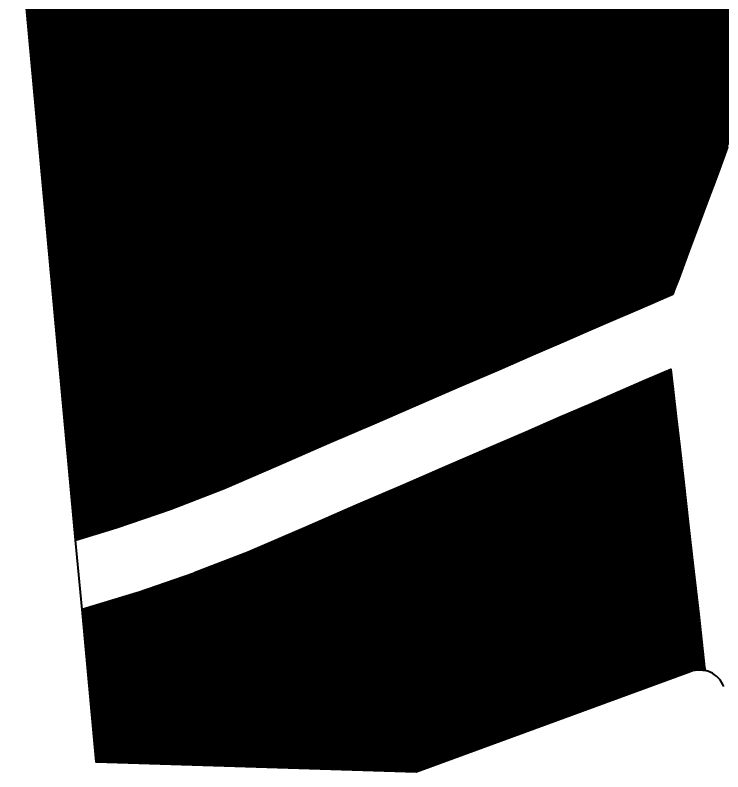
# Model space of a CAD drawing. Header units: metres. Extents: x 729358 to 733474, y 1423022 to 1426173.
# Drawn here: x 731158.8 to 731293.4, y 1424904.8 to 1425048.9 of the extents above; entities that cross this region are included whole.
import ezdxf

# ---------------------------------------------------------------- set-up
doc = ezdxf.new("R2010")
doc.units = ezdxf.units.M
for name, color, linetype in [('GREEN_AREA', 7, 'Continuous'), ('PARCEL_BORDER', 7, 'Continuous'), ('PARCEL_L', 7, 'Continuous'), ('PARCEL_S', 7, 'Continuous')]:
    doc.layers.add(name, color=color, linetype=linetype)

msp = doc.modelspace()

# ---------------------------------------------------------------- hatches: boundary and pattern name
at = {"layer": 'GREEN_AREA', "true_color": 0x96c896}
h = msp.add_hatch(dxfattribs=at)
h.set_pattern_fill('SOLID')
h.paths.add_polyline_path([(731294.33, 1425023.74), (731292.26, 1425018.18), (731290.4, 1425013.18), (731288.75, 1425008.74), (731287.3, 1425004.85), (731286.06, 1425001.52), (731285.03, 1424998.74), (731284.2, 1424996.52), (731283.92, 1424995.78), (731282.58, 1424995.2), (731279.99, 1424994.08), (731276.75, 1424992.67), (731272.87, 1424990.99), (731268.33, 1424989.03), (731263.15, 1424986.79), (731257.33, 1424984.27), (731250.85, 1424981.46), (731243.73, 1424978.38), (731235.95, 1424975.01), (731227.54, 1424971.37), (731218.47, 1424967.45), (731208.76, 1424963.24), (731198.51, 1424958.8), (731188.34, 1424954.85), (731178.14, 1424951.33), (731170.3, 1424948.97), (731158.8, 1425073.69), (731168.23, 1425167.19), (731178.65, 1425172.38), (731190.56, 1425178.06), (731202.57, 1425183.53), (731214.66, 1425188.79), (731226.85, 1425193.83), (731239.12, 1425198.65), (731251.48, 1425203.27), (731263.93, 1425207.67), (731276.47, 1425211.85), (731289.09, 1425215.82), (731301.81, 1425219.58), (731314.62, 1425223.12), (731327.6, 1425226.47), (731339.84, 1425229.63), (731351.27, 1425232.59), (731361.89, 1425235.33), (731371.68, 1425237.85), (731380.66, 1425240.17), (731388.83, 1425242.28), (731396.18, 1425244.18), (731402.71, 1425245.86), (731406.08, 1425246.74), (731403.32, 1425242.37), (731400.16, 1425237.36), (731396.67, 1425231.84), (731392.87, 1425225.83), (731388.75, 1425219.31), (731384.32, 1425212.3), (731379.57, 1425204.78), (731374.5, 1425196.76), (731374.46, 1425196.69), (731369.5, 1425188.62), (731369.46, 1425188.55), (731364.61, 1425180.42), (731364.57, 1425180.35), (731359.83, 1425172.16), (731359.79, 1425172.09), (731355.16, 1425163.85), (731355.12, 1425163.78), (731350.6, 1425155.49), (731350.56, 1425155.42), (731346.15, 1425147.07), (731346.12, 1425146.99), (731341.82, 1425138.6), (731341.78, 1425138.52), (731337.59, 1425130.07), (731337.55, 1425129.99), (731333.48, 1425121.48), (731333.44, 1425121.4), (731329.47, 1425112.84), (731329.44, 1425112.76), (731325.58, 1425104.15), (731325.54, 1425104.07), (731321.8, 1425095.4), (731321.76, 1425095.32), (731318.12, 1425086.59), (731318.09, 1425086.52), (731314.56, 1425077.74), (731314.53, 1425077.66), (731311.11, 1425068.82), (731311.08, 1425068.74), (731307.78, 1425059.85), (731304.67, 1425051.52), (731301.78, 1425043.74), (731299.09, 1425036.52), (731296.61, 1425029.85), (731294.33, 1425023.74)])
h.paths.add_polyline_path([(731214.14, 1425031.11), (731289.61, 1425031.11), (731289.61, 1425126.16), (731214.14, 1425126.16), (731214.14, 1425031.11)])
h.paths.add_polyline_path([(731211.83, 1424981.61), (731211.83, 1425024.81), (731183.64, 1425024.81), (731183.64, 1424981.61), (731211.83, 1424981.61)])
h.paths.add_polyline_path([(731183.64, 1425126.28), (731210.01, 1425126.28), (731210.01, 1425163.11), (731183.64, 1425163.11), (731183.64, 1425126.28)])
h.paths.add_polyline_path([(731229.43, 1425187.6), (731229.43, 1425147.06), (731253.59, 1425147.06), (731253.59, 1425187.6), (731229.43, 1425187.6)])
h.paths.add_polyline_path([(731333.49, 1425175.26), (731340.02, 1425175.26), (731340.02, 1425221.66), (731311.14, 1425221.66), (731311.14, 1425175.26), (731311.14, 1425130.72), (731333.49, 1425130.72), (731333.49, 1425175.26)])
h = msp.add_hatch(dxfattribs=at)
h.set_pattern_fill('SOLID')
h.paths.add_polyline_path([(731223.63, 1424955.52), (731232.7, 1424959.44), (731241.12, 1424963.08), (731248.89, 1424966.45), (731256.01, 1424969.53), (731262.49, 1424972.34), (731268.32, 1424974.86), (731273.5, 1424977.1), (731278.03, 1424979.06), (731281.92, 1424980.74), (731283.57, 1424981.46), (731284.01, 1424977.6), (731284.58, 1424972.57), (731285.24, 1424966.7), (731286, 1424959.99), (731286.85, 1424952.44), (731287.8, 1424944.06), (731288.84, 1424934.83), (731289.97, 1424924.76), (731290.04, 1424924.14), (731289.61, 1424924.22), (731289.13, 1424924.26), (731288.64, 1424924.25), (731288.16, 1424924.2), (731287.68, 1424924.1), (731287.21, 1424923.96), (731235.07, 1424904.83), (731174.2, 1424906.71), (731171.52, 1424935.76), (731171.53, 1424935.76), (731182.01, 1424938.92), (731182.26, 1424939), (731192.7, 1424942.6), (731192.93, 1424942.69), (731203.33, 1424946.73), (731203.56, 1424946.83), (731213.92, 1424951.31), (731223.63, 1424955.52)])
at = {"layer": 'PARCEL_L', "true_color": 0xffffc8}
h = msp.add_hatch(dxfattribs=at)
h.set_pattern_fill('SOLID')
h.paths.add_polyline_path([(731289.61, 1425031.11), (731289.61, 1425126.16), (731214.14, 1425126.16), (731214.14, 1425031.11), (731289.61, 1425031.11)])
at = {"layer": 'PARCEL_S', "true_color": 0xffc8c8}
h = msp.add_hatch(dxfattribs=at)
h.set_pattern_fill('SOLID')
h.paths.add_polyline_path([(731211.83, 1424981.61), (731211.83, 1425024.81), (731183.64, 1425024.81), (731183.64, 1424981.61), (731211.83, 1424981.61)])

# ---------------------------------------------------------------- linework, layer by layer
at = {"layer": 'PARCEL_BORDER', "lineweight": 50, "true_color": 0x323232}
for points in [[(731289.61, 1425031.11), (731289.61, 1425126.16), (731214.14, 1425126.16), (731214.14, 1425031.11), (731289.61, 1425031.11)], [(731211.83, 1424981.61), (731211.83, 1425024.81), (731183.64, 1425024.81), (731183.64, 1424981.61), (731211.83, 1424981.61)]]:
    msp.add_lwpolyline(points, close=True, dxfattribs=at)
at = {"layer": 'PARCEL_BORDER', "lineweight": 50, "true_color": 0x326432}
msp.add_lwpolyline([(731294.33, 1425023.74), (731292.26, 1425018.18), (731290.4, 1425013.18), (731288.75, 1425008.74), (731287.3, 1425004.85), (731286.06, 1425001.52), (731285.03, 1424998.74), (731284.2, 1424996.52), (731283.92, 1424995.78), (731282.58, 1424995.2), (731279.99, 1424994.08), (731276.75, 1424992.67), (731272.87, 1424990.99), (731268.33, 1424989.03), (731263.15, 1424986.79), (731257.33, 1424984.27), (731250.85, 1424981.46), (731243.73, 1424978.38), (731235.95, 1424975.01), (731227.54, 1424971.37), (731218.47, 1424967.45), (731208.76, 1424963.24), (731198.51, 1424958.8), (731188.34, 1424954.85), (731178.14, 1424951.33), (731170.3, 1424948.97), (731158.8, 1425073.69)], dxfattribs=at)
at = {"layer": 'PARCEL_BORDER', "lineweight": 40, "true_color": 0x323232}
msp.add_lwpolyline([(731293.61, 1424921.05), (731293.41, 1424921.49), (731293.17, 1424921.92), (731292.9, 1424922.32), (731292.58, 1424922.69), (731292.23, 1424923.02), (731291.85, 1424923.33), (731291.44, 1424923.59), (731291.01, 1424923.81), (731290.56, 1424923.99), (731290.09, 1424924.13), (731290.04, 1424924.14), (731289.97, 1424924.76), (731288.84, 1424934.83), (731287.8, 1424944.06), (731286.85, 1424952.44), (731286, 1424959.99), (731285.24, 1424966.7), (731284.58, 1424972.57), (731284.01, 1424977.6), (731283.57, 1424981.46), (731281.92, 1424980.74), (731278.03, 1424979.06), (731273.5, 1424977.1), (731268.32, 1424974.86), (731262.49, 1424972.34), (731256.01, 1424969.53), (731248.89, 1424966.45), (731241.12, 1424963.08), (731232.7, 1424959.44), (731223.63, 1424955.52), (731213.92, 1424951.31), (731203.56, 1424946.83), (731203.33, 1424946.73), (731192.93, 1424942.69), (731192.7, 1424942.6), (731182.26, 1424939), (731182.01, 1424938.92), (731171.53, 1424935.76), (731171.52, 1424935.76), (731170.3, 1424948.97), (731178.14, 1424951.33), (731188.34, 1424954.85), (731198.51, 1424958.8), (731208.76, 1424963.24), (731218.47, 1424967.45), (731227.54, 1424971.37), (731235.95, 1424975.01), (731243.73, 1424978.38), (731250.85, 1424981.46), (731257.33, 1424984.27), (731263.15, 1424986.79), (731268.33, 1424989.03), (731272.87, 1424990.99), (731276.75, 1424992.67), (731279.99, 1424994.08), (731282.58, 1424995.2), (731283.92, 1424995.78), (731284.2, 1424996.52), (731285.03, 1424998.74), (731286.06, 1425001.52), (731287.3, 1425004.85), (731288.75, 1425008.74), (731290.4, 1425013.18), (731292.26, 1425018.18), (731294.33, 1425023.74)], dxfattribs=at)
at = {"layer": 'PARCEL_BORDER', "lineweight": 50, "true_color": 0x326432}
msp.add_lwpolyline([(731223.63, 1424955.52), (731232.7, 1424959.44), (731241.12, 1424963.08), (731248.89, 1424966.45), (731256.01, 1424969.53), (731262.49, 1424972.34), (731268.32, 1424974.86), (731273.5, 1424977.1), (731278.03, 1424979.06), (731281.92, 1424980.74), (731283.57, 1424981.46), (731284.01, 1424977.6), (731284.58, 1424972.57), (731285.24, 1424966.7), (731286, 1424959.99), (731286.85, 1424952.44), (731287.8, 1424944.06), (731288.84, 1424934.83), (731289.97, 1424924.76), (731290.04, 1424924.14), (731289.61, 1424924.22), (731289.13, 1424924.26), (731288.64, 1424924.25), (731288.16, 1424924.2), (731287.68, 1424924.1), (731287.21, 1424923.96), (731235.07, 1424904.83), (731174.2, 1424906.71), (731171.52, 1424935.76), (731171.53, 1424935.76), (731182.01, 1424938.92), (731182.26, 1424939), (731192.7, 1424942.6), (731192.93, 1424942.69), (731203.33, 1424946.73), (731203.56, 1424946.83), (731213.92, 1424951.31), (731223.63, 1424955.52)], close=True, dxfattribs=at)

doc.saveas('drawing.dxf')
